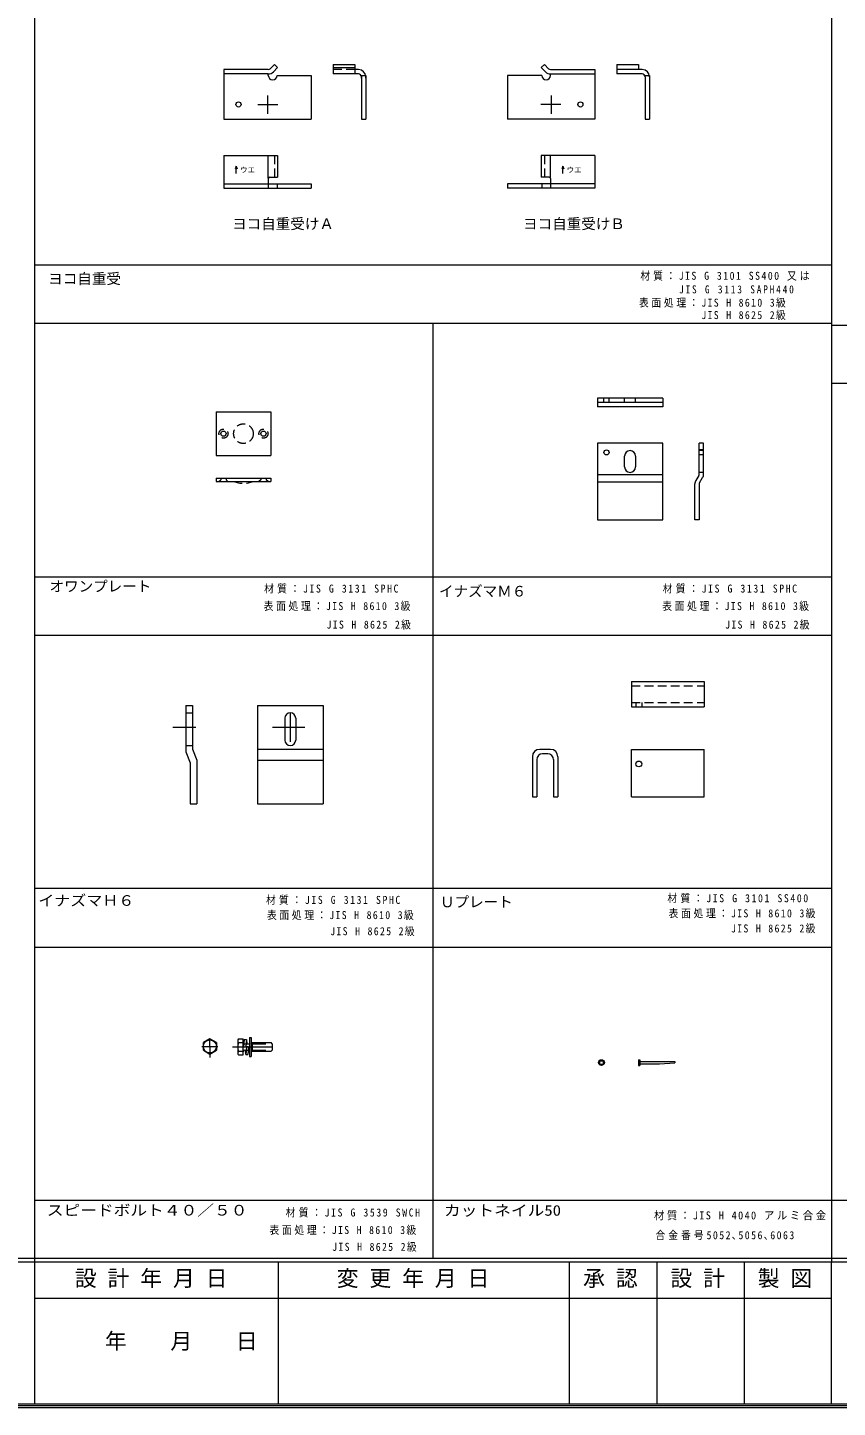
# Model space of a CAD drawing. Units: millimetres at full size, sheet at 1:10; details may follow other scales. Extents: x -2890 to 2450, y -2020 to 1800.
# Drawn here: x -1740 to -627, y -2020 to -123 of the extents above; entities that cross this region are included whole.
import ezdxf
from ezdxf.enums import TextEntityAlignment as Align

# ---------------------------------------------------------------- set-up
doc = ezdxf.new("R2010")
doc.units = ezdxf.units.MM
doc.header["$LTSCALE"] = 10
for name, pattern in [('CHAIN2', [12, 9, -1, 1, -1]), ('DASHED1', [1.8, 1.2, -0.6]), ('DASHED2', [3, 2, -1]), ('DOUBLE_CHAIN2', [12.8, 9, -1, 0.6, -0.6, 0.6, -1])]:
    doc.linetypes.add(name, pattern=pattern)
doc.layers.add('0-0', color=7, linetype='Continuous', lineweight=18)
doc.styles.add('ＭＳ ゴシック', font='')
doc.styles.get('ＭＳ ゴシック').set_extended_font_data('MS Gothic')

msp = doc.modelspace()

# ---------------------------------------------------------------- linework, layer by layer
at = {"layer": '0-0'}
for p, q in [((-635, 1795), (-635, -1820)), ((-1730, -1820), (-1730, 1495)), ((-1470.04, -180.49), (-1470.04, -248.49)), ((-1409.18, -180.49), (-1470.04, -180.49)), ((-1409.18, -186.49), (-1470.04, -186.49)), ((-1409.04, -188.49), (-1409.04, -186.49)), ((-1402.11, -183.56), (-1396.28, -177.74)), ((-1320.04, -173.49), (-1320.04, -186.49)), ((-1320.04, -177.74), (-1290.04, -177.74)), ((-1285.04, -186.49), (-1320.04, -186.49)), ((-1285.04, -180.49), (-1290.04, -180.49)), ((-1281.04, -188.49), (-1281.04, -248.49)), ((-1027.96, -183.56), (-1033.79, -177.74)), ((-1021.04, -188.49), (-1021.04, -186.49)), ((-1020.89, -180.49), (-960.04, -180.49)), ((-1020.89, -186.49), (-960.04, -186.49)), ((-960.04, -180.49), (-960.04, -248.49)), ((-930.04, -173.49), (-930.04, -186.49)), ((-900.04, -180.49), (-930.04, -180.49)), ((-895.04, -186.49), (-930.04, -186.49)), ((-895.04, -180.49), (-900.04, -180.49)), ((-885.04, -188.49), (-885.04, -248.49)), ((-1281.04, -192.49), (-1281.04, -190.51)), ((-1275.04, -192.49), (-1275.04, -190.49)), ((-891.04, -190.49), (-891.04, -248.49)), ((-1410.04, -216.01), (-1410.04, -241.24)), ((-1020.04, -216.01), (-1020.04, -241.24)), ((-1423.33, -228.49), (-1395.81, -228.49)), ((-1006.74, -228.49), (-1034.26, -228.49)), ((-1470.04, -248.49), (-1350.04, -248.49)), ((-1281.04, -248.49), (-1275.04, -248.49)), ((-960.04, -248.49), (-1080.04, -248.49)), ((-891.04, -248.49), (-885.04, -248.49)), ((-1470.04, -298.49), (-1470.04, -343.49)), ((-1470.04, -298.49), (-1396.28, -298.49)), ((-1409.04, -329.62), (-1409.04, -298.49)), ((-1396.28, -298.49), (-1396.28, -328.49)), ((-1021.04, -329.98), (-1021.04, -298.49)), ((-960.04, -298.49), (-960.04, -343.49)), ((-1453.17, -313.24), (-1451.73, -317.2)), ((-1004.17, -313.24), (-1002.73, -317.2)), ((-1409.04, -330.49), (-1409.04, -337.49)), ((-1407.04, -328.49), (-1396.28, -328.49)), ((-1023.04, -328.49), (-1033.79, -328.49)), ((-1021.04, -330.49), (-1021.04, -337.49)), ((-1470.04, -343.49), (-1350.04, -343.49)), ((-960.04, -343.49), (-1080.04, -343.49)), ((-1730, -449), (-635, -449)), ((-1730, -529), (-635, -529)), ((-1183, -529), (-1183, -1815)), ((-635, -532), (2445, -532)), ((2445, -612), (-635, -612)), ((-866.66, -638.39), (-956.66, -638.39)), ((-866.66, -644.39), (-956.66, -644.39)), ((-866.66, -632.39), (-866.66, -644.39)), ((-1480.73, -651.12), (-1405.73, -651.12)), ((-1480.73, -651.12), (-1480.73, -711.12)), ((-1405.73, -651.12), (-1405.73, -711.12)), ((-810.66, -694.39), (-816.66, -694.39)), ((-816.66, -736.89), (-816.66, -694.39)), ((-810.66, -736.89), (-810.66, -694.39)), ((-1480.73, -711.12), (-1405.73, -711.12)), ((-919.16, -726.89), (-919.16, -711.89)), ((-904.16, -711.89), (-904.16, -726.89)), ((-866.66, -737.72), (-956.66, -737.72)), ((-817.09, -738.44), (-821.38, -745.59)), ((-1480.73, -742.46), (-1405.73, -742.46)), ((-1480.73, -742.46), (-1480.73, -746.96)), ((-1480.73, -746.96), (-1405.73, -746.96)), ((-1405.73, -742.46), (-1405.73, -746.96)), ((-866.66, -747.72), (-956.66, -747.72)), ((-822.66, -799.39), (-822.66, -750.22)), ((-816.66, -750.22), (-816.66, -799.39)), ((-816.23, -748.67), (-811.94, -741.52)), ((-816.66, -799.39), (-822.66, -799.39)), ((-1730, -878), (-635, -878)), ((-1730, -958), (-635, -958)), ((-909.67, -1021.95), (-809.67, -1021.95)), ((-909.67, -1021.95), (-909.67, -1056.95)), ((-809.67, -1021.95), (-809.67, -1056.95)), ((-1522.37, -1054.89), (-1522.37, -1118.61)), ((-1522.37, -1054.89), (-1513.37, -1054.89)), ((-1513.37, -1054.89), (-1513.37, -1114.89)), ((-1423.83, -1054.89), (-1423.83, -1189.89)), ((-1423.83, -1054.89), (-1333.83, -1054.89)), ((-1333.83, -1054.89), (-1333.83, -1189.89)), ((-909.67, -1056.95), (-809.67, -1056.95)), ((-1522.37, -1064.89), (-1513.37, -1064.89)), ((-1386.33, -1072.39), (-1386.33, -1102.39)), ((-1371.33, -1072.39), (-1371.33, -1102.39)), ((-1522.37, -1109.89), (-1513.37, -1109.89)), ((-1522.37, -1118.61), (-1516.37, -1133.61)), ((-1513.37, -1114.89), (-1507.37, -1129.89)), ((-1423.83, -1114.89), (-1333.83, -1114.89)), ((-1020.99, -1115.29), (-1035.99, -1115.29)), ((-909.67, -1115.29), (-809.67, -1115.29)), ((-909.67, -1180.29), (-909.67, -1115.29)), ((-1507.37, -1129.89), (-1507.37, -1189.89)), ((-1423.83, -1129.89), (-1333.83, -1129.89)), ((-1045.99, -1125.29), (-1045.99, -1180.5)), ((-1039.99, -1129.29), (-1039.99, -1180.5)), ((-1024.99, -1121.29), (-1031.99, -1121.29)), ((-1016.99, -1129.29), (-1016.99, -1180.5)), ((-1010.99, -1125.29), (-1010.99, -1180.5)), ((-1423.83, -1189.89), (-1333.83, -1189.89)), ((-1045.99, -1180.5), (-1039.99, -1180.5)), ((-1016.99, -1180.5), (-1010.99, -1180.5)), ((-1730, -1306), (-635, -1306)), ((-1730, -1387), (-635, -1387)), ((-1451.05, -1515.92), (-1451.05, -1532.87)), ((-1450.21, -1513.44), (-1443.55, -1513.44)), ((-1443.55, -1535.34), (-1443.55, -1513.44)), ((-1442.19, -1514.14), (-1443.09, -1524.39)), ((-1442.19, -1514.14), (-1439.19, -1514.14)), ((-1439.19, -1514.14), (-1440.09, -1524.39)), ((-1439.19, -1514.14), (-1438.69, -1519.89)), ((-1434.85, -1511.39), (-1434.85, -1537.39)), ((-1498.33, -1528.88), (-1498.33, -1518.49)), ((-1480.33, -1518.49), (-1480.33, -1528.88)), ((-1450.21, -1518.39), (-1443.55, -1518.39)), ((-1450.21, -1530.39), (-1443.55, -1530.39)), ((-1450.21, -1535.34), (-1443.55, -1535.34)), ((-1443.09, -1524.39), (-1440.09, -1524.39)), ((-1441.55, -1519.89), (-1434.85, -1519.89)), ((-1441.55, -1528.89), (-1434.85, -1528.89)), ((-1440.1, -1534.64), (-1440.6, -1528.89)), ((-1440.1, -1534.64), (-1437.09, -1534.64)), ((-1436.19, -1524.39), (-1437.09, -1534.64)), ((-1432.55, -1519.89), (-1431.05, -1518.39)), ((-1432.55, -1528.89), (-1431.05, -1530.39)), ((-1431.05, -1518.39), (-1431.05, -1530.39)), ((-1431.05, -1518.39), (-1405.07, -1518.39)), ((-1431.05, -1530.39), (-1405.07, -1530.39)), ((-1403.57, -1519.89), (-1405.07, -1518.39)), ((-1403.57, -1528.89), (-1405.07, -1530.39)), ((-1403.57, -1519.89), (-1403.57, -1528.89)), ((-1434.85, -1537.39), (-1432.55, -1537.39)), ((-953.29, -1543.62), (-948.79, -1543.62)), ((-953.29, -1548.12), (-953.29, -1543.62)), ((-953.29, -1548.12), (-948.79, -1548.12)), ((-948.79, -1543.62), (-948.79, -1548.12)), ((-900.15, -1541.9), (-900.15, -1549.9)), ((-900.15, -1541.9), (-898.2, -1541.9)), ((-900.15, -1549.9), (-898.2, -1549.9)), ((-898.15, -1541.9), (-898.15, -1549.9)), ((-898.15, -1544.4), (-850.15, -1544.4)), ((-898.15, -1547.4), (-871.09, -1547.4)), ((-871.09, -1547.4), (-850.16, -1546.4)), ((-850.15, -1544.4), (-850.15, -1546.39)), ((-1730, -1735), (-635, -1735)), ((-635, -1735), (2445, -1735)), ((-2890, -1815), (2450, -1815)), ((-2890, -1820), (2450, -1820)), ((-1730, -2015), (-1730, -1820)), ((-1395, -2015), (-1395, -1820)), ((-995, -2015), (-995, -1820)), ((-875, -1820), (-875, -2015)), ((-755, -1820), (-755, -2015)), ((-635, -2015), (-635, -1820)), ((-1730, -1870), (-635, -1870)), ((-2890, -2020), (2450, -2020)), ((-2887.5, -2017.5), (2447.5, -2017.5)), ((-2885, -2015), (2445, -2015))]:
    msp.add_line(p, q, dxfattribs=at)
at = {"layer": '0-0', "linetype": 'DASHED1'}
for p, q in [((-1290.04, -180.49), (-1320.04, -180.49)), ((-891.04, -188.49), (-885.04, -188.49)), ((-1400.52, -298.49), (-1400.52, -328.49)), ((-1029.55, -298.49), (-1029.55, -328.49)), ((-1476.99, -746.96), (-1474.23, -744.71)), ((-1474.23, -742.46), (-1474.23, -744.71)), ((-1412.23, -742.46), (-1412.23, -744.71)), ((-1409.48, -746.96), (-1412.23, -744.71)), ((-909.67, -1027.95), (-809.67, -1027.95)), ((-909.67, -1050.95), (-809.67, -1050.95)), ((-903.67, -1050.95), (-903.67, -1056.95)), ((-895.67, -1050.95), (-895.67, -1056.95))]:
    msp.add_line(p, q, dxfattribs=at)
at = {"layer": '0-0', "linetype": 'DASHED2'}
for p, q in [((-1409.04, -337.49), (-1409.04, -343.49)), ((-1397.04, -337.49), (-1397.04, -343.49)), ((-1033.04, -337.49), (-1033.04, -343.49)), ((-1021.04, -337.49), (-1021.04, -343.49)), ((-1432.55, -1519.89), (-1403.55, -1519.89)), ((-1432.55, -1528.89), (-1403.55, -1528.89))]:
    msp.add_line(p, q, dxfattribs=at)
at = {"layer": '0-0', "color": 4, "linetype": 'DASHED1'}
for p, q in [((-947.66, -638.39), (-947.66, -632.39)), ((-940.66, -638.39), (-940.66, -632.39)), ((-810.66, -703.39), (-816.66, -703.39)), ((-810.66, -710.39), (-816.66, -710.39))]:
    msp.add_line(p, q, dxfattribs=at)
at = {"layer": '0-0', "color": 4, "linetype": 'DASHED2'}
for p, q in [((-919.16, -638.39), (-919.16, -632.39)), ((-904.16, -638.39), (-904.16, -632.39)), ((-810.66, -704.39), (-816.66, -704.39)), ((-810.66, -734.39), (-816.66, -734.39))]:
    msp.add_line(p, q, dxfattribs=at)
at = {"layer": '0-0', "linetype": 'CHAIN2'}
for p, q in [((-1378.83, -1064.89), (-1378.83, -1104.89)), ((-1540.2, -1084.89), (-1508.48, -1084.89)), ((-1403.19, -1084.89), (-1358.85, -1084.89)), ((-1458.29, -1524.39), (-1403.55, -1524.39))]:
    msp.add_line(p, q, dxfattribs=at)
at = {"layer": '0-0', "linetype": 'DOUBLE_CHAIN2'}
for p, q in [((-1489.33, -1523.69), (-1489.33, -1512.69)), ((-1500.33, -1523.69), (-1478.33, -1523.69)), ((-1489.33, -1523.69), (-1489.33, -1534.69)), ((-1489.33, -1523.92), (-1489.33, -1538.92))]:
    msp.add_line(p, q, dxfattribs=at)
at = {"layer": '0-0'}
for points in [[(-1406.35, -179.32), (-1400.52, -173.49), (-1396.28, -177.74)], [(-1397.04, -188.49), (-1350.04, -188.49), (-1350.04, -248.49)], [(-1320.04, -173.49), (-1290.04, -173.49), (-1290.04, -186.49)], [(-1281.04, -188.49), (-1275.04, -188.49), (-1275.04, -248.49)], [(-1033.04, -188.49), (-1080.04, -188.49), (-1080.04, -248.49)], [(-1023.72, -179.32), (-1029.55, -173.49), (-1033.79, -177.74)], [(-930.04, -173.49), (-900.04, -173.49), (-900.04, -180.49)], [(-960.04, -298.49), (-1033.79, -298.49), (-1033.79, -328.49)], [(-1453.17, -323.34), (-1453.17, -313.24), (-1454.62, -317.2)], [(-1004.17, -323.34), (-1004.17, -313.24), (-1005.62, -317.2)], [(-1470.04, -337.49), (-1350.04, -337.49), (-1350.04, -343.49)], [(-960.04, -337.49), (-1080.04, -337.49), (-1080.04, -343.49)], [(-866.66, -632.39), (-956.66, -632.39), (-956.66, -644.39)], [(-909.67, -1180.29), (-809.67, -1180.29), (-809.67, -1115.29)], [(-1516.37, -1133.61), (-1516.37, -1189.89), (-1507.37, -1189.89)], [(-1480.33, -1518.49), (-1489.33, -1513.29), (-1498.33, -1518.49)], [(-1434.85, -1511.39), (-1432.55, -1511.39), (-1432.55, -1537.39)], [(-1498.33, -1528.88), (-1489.33, -1534.08), (-1480.33, -1528.88)], [(-1436.19, -1524.39), (-1439.2, -1524.39), (-1440.1, -1534.64)]]:
    msp.add_lwpolyline(points, dxfattribs=at)
msp.add_lwpolyline([(-956.66, -799.39), (-866.66, -799.39), (-866.66, -694.39), (-956.66, -694.39)], close=True, dxfattribs=at)
at = {"layer": '0-0', "linetype": 'DASHED1'}
for points in [[(-1467.23, -742.46), (-1467.23, -744.71), (-1464.49, -746.96)], [(-1419.23, -742.46), (-1419.23, -744.71), (-1421.99, -746.96)]]:
    msp.add_lwpolyline(points, dxfattribs=at)
at = {"layer": '0-0'}
for centre, radius in [((-1450.04, -228.49), 3.5), ((-980.04, -228.49), 3.5), ((-1470.73, -681.12), 3.5), ((-1415.73, -681.12), 3.5), ((-944.16, -706.89), 3.5), ((-899.67, -1135.29), 4), ((-1489.35, -1523.63), 9), ((-951.07, -1545.91), 4)]:
    msp.add_circle(centre, radius, dxfattribs=at)
at = {"layer": '0-0', "linetype": 'DASHED1'}
for centre, radius in [((-1470.73, -681.12), 6.25), ((-1443.23, -681.12), 13.5), ((-1415.73, -681.12), 6.25)]:
    msp.add_circle(centre, radius, dxfattribs=at)
at = {"layer": '0-0'}
for centre, radius, start, end in [((-1409.18, -176.49), 4, 270, 315), ((-1409.18, -176.49), 10, 270, 315), ((-1403.04, -188.49), 6, 180, 0), ((-1285.04, -190.49), 10, 0, 90), ((-1285.04, -190.49), 4, 0, 90), ((-1027.04, -188.49), 6, 180, 0), ((-1020.89, -176.49), 10, 225, 270), ((-1020.89, -176.49), 4, 225, 270), ((-895.04, -190.49), 10, 0, 90), ((-895.04, -190.49), 4, 0, 90), ((-1407.04, -330.49), 2, 90, 180), ((-1023.04, -330.49), 2, 0, 90), ((-911.66, -711.89), 7.5, 0, 180), ((-911.66, -726.89), 7.5, 180, 0), ((-819.66, -736.89), 3, 329.03624, 0), ((-819.66, -736.89), 9, 329.03624, 0), ((-813.66, -750.22), 9, 149.03624, 180), ((-813.66, -750.22), 3, 149.03624, 180), ((-1378.83, -1072.39), 7.5, 0, 180), ((-1378.83, -1102.39), 7.5, 180, 0), ((-1035.99, -1125.29), 10, 90, 180), ((-1020.99, -1125.29), 10, 0, 90), ((-1031.99, -1129.29), 8, 90, 180), ((-1024.99, -1129.29), 8, 0, 90), ((-1446.87, -1515.92), 4.15, 143.41545, 216.58452), ((-1446.99, -1532.87), 4.06, 142.4344, 217.56557), ((-1427.65, -1524.4), 23.38, 165.116, 194.8587), ((-1441.55, -1517.89), 2, 180, 270), ((-1441.55, -1530.89), 2, 90, 180)]:
    msp.add_arc(centre, radius, start, end, dxfattribs=at)
at = {"layer": '0-0', "linetype": 'DASHED1'}
msp.add_arc((-1443.23, -711.21), 38.21, 249.3116, 290.6884, dxfattribs=at)

# ---------------------------------------------------------------- texts
at = {"layer": '0-0', "style": 'ＭＳ ゴシック'}
for s, height, p in [('ウエ', 7.331, (-1447.83, -324.27)), ('ウエ', 7.331, (-998.83, -324.27)), ('ヨコ自重受けＡ', 14.66, (-1458.84, -404.27)), ('ヨコ自重受けＢ', 14.66, (-1058.84, -404.27)), ('ヨコ自重受', 14.66, (-1711.63, -479.75)), (' オワンプレート', 14.66, (-1719.84, -902.68)), ('イナズマＭ６', 14.66, (-1174.39, -909.45)), ('Ｕプレート', 14.66, (-1172.98, -1336.68)), ('設 計 年 月 日', 21.99, (-1675, -1860)), ('変 更 年 月 日', 21.99, (-1315, -1860)), ('承 認', 21.99, (-976.25, -1860)), ('設 計', 21.99, (-856.25, -1860)), ('製 図', 21.99, (-736.25, -1860)), ('年\u3000\u3000月\u3000\u3000日', 21.99, (-1633.72, -1946.36))]:
    msp.add_text(s, height=height, dxfattribs=at).set_placement(p, align=Align.BOTTOM_LEFT)
for s, width, p in [('イナズマＨ６', 1.1, (-1725.32, -1334.72)), (' スピードボルト４０／５０', 1.15, (-1725.14, -1760.6)), ('カットネイル50', 1.15, (-1167.56, -1760.86))]:
    msp.add_text(s, height=14.66, dxfattribs=dict(at, width=width)).set_placement(p, align=Align.BOTTOM_LEFT)
at = {"layer": '0-0', "char_height": 11, "attachment_point": 7, "style": 'ＭＳ ゴシック'}
for s, insert in [('\\T1.3;\\W0.9;材質：JIS\\~G\\~3101\\~SS400\\~又は', (-897.55, -470.84)), ('\\T1.4;\\W0.85;JIS\\~G\\~3113\\~SAPH440', (-844.36, -488.4)), ('\\T1.27;\\W0.9;表面処理：JIS\\~H\\~8610\\~3級', (-899.5, -507.75)), ('\\T1.27;\\W0.9;\u3000\u3000\u3000\u3000\u3000JIS\\~H\\~8625\\~2級', (-899.5, -524.84)), ('\\T1.32;\\W0.9;材質：JIS\\~G\\~3131\\~SPHC', (-1414.81, -900.91)), ('\\T1.32;\\W0.9;材質：JIS\\~G\\~3131\\~SPHC', (-866.81, -900.91)), ('\\T1.27;\\W0.9;表面処理：JIS\\~H\\~8610\\~3級', (-1415.56, -924.93)), ('\\T1.27;\\W0.9;表面処理：JIS\\~H\\~8610\\~3級', (-867.56, -924.93)), ('\\T1.27;\\W0.9;\u3000\u3000\u3000\u3000\u3000JIS\\~H\\~8625\\~2級', (-1414.81, -950.45)), ('\\T1.27;\\W0.9;\u3000\u3000\u3000\u3000\u3000JIS\\~H\\~8625\\~2級', (-866.81, -950.45)), ('\\T1.32;\\W0.9;材質：JIS\\~G\\~3131\\~SPHC', (-1412.28, -1328.97)), ('\\T1.32;\\W0.9;材質：JIS\\~G\\~3101\\~SS400', (-860.39, -1326.66)), ('\\T1.27;\\W0.9;表面処理：JIS\\~H\\~8610\\~3級', (-1410.98, -1349.83)), ('\\T1.27;\\W0.9;表面処理：JIS\\~H\\~8610\\~3級', (-858.73, -1347.42)), ('\\T1.27;\\W0.9;\u3000\u3000\u3000\u3000\u3000JIS\\~H\\~8625\\~2級', (-1409.67, -1372)), ('\\T1.27;\\W0.9;\u3000\u3000\u3000\u3000\u3000JIS\\~H\\~8625\\~2級', (-858.73, -1368.18)), ('\\T1.32;\\W0.9;材質：JIS\\~G\\~3539\\~SWCH', (-1385.14, -1758.8)), ('\\T1.25;\\W0.95;材質：JIS\\~H\\~4040\\~アルミ合金', (-878.9, -1762.77)), ('\\T1.27;\\W0.9;表面処理：JIS\\~H\\~8610\\~3級', (-1407.58, -1782.84)), ('\\T1.3;\\W0.9;合金番号5052､5056､6063', (-876.78, -1790)), ('\\T1.27;\\W0.9;\u3000\u3000\u3000\u3000\u3000JIS\\~H\\~8625\\~2級', (-1406.94, -1805.97))]:
    msp.add_mtext(s, dxfattribs=dict(at, insert=insert))

doc.saveas('drawing.dxf')
